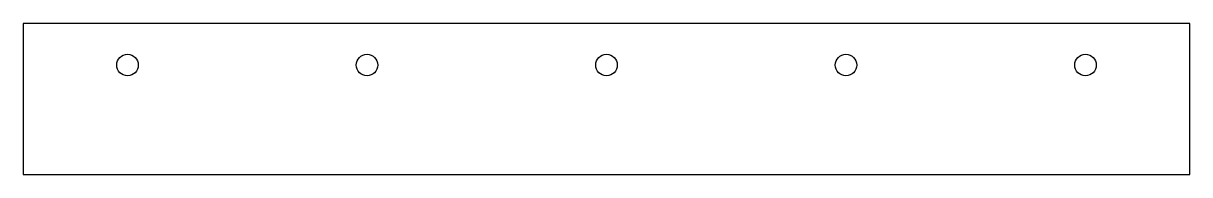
# Model space of a CAD drawing. Header units: millimetres. Extents: x 0 to 974, y 0 to 126.
import ezdxf

# ---------------------------------------------------------------- set-up
doc = ezdxf.new("R2010")
doc.units = ezdxf.units.MM
doc.layers.add('CORTE', color=7, linetype='CONTINUOUS')

msp = doc.modelspace()

# ---------------------------------------------------------------- linework, layer by layer
at = {"layer": 'CORTE'}
msp.add_lwpolyline([(0, 0), (974, 0), (974, 126.12), (0, 126.12)], close=True, dxfattribs=at)
for centre in [(87, 91.37), (287, 91.37), (487, 91.37), (687, 91.37), (887, 91.37)]:
    msp.add_circle(centre, 9, dxfattribs=at)

doc.saveas('drawing.dxf')
